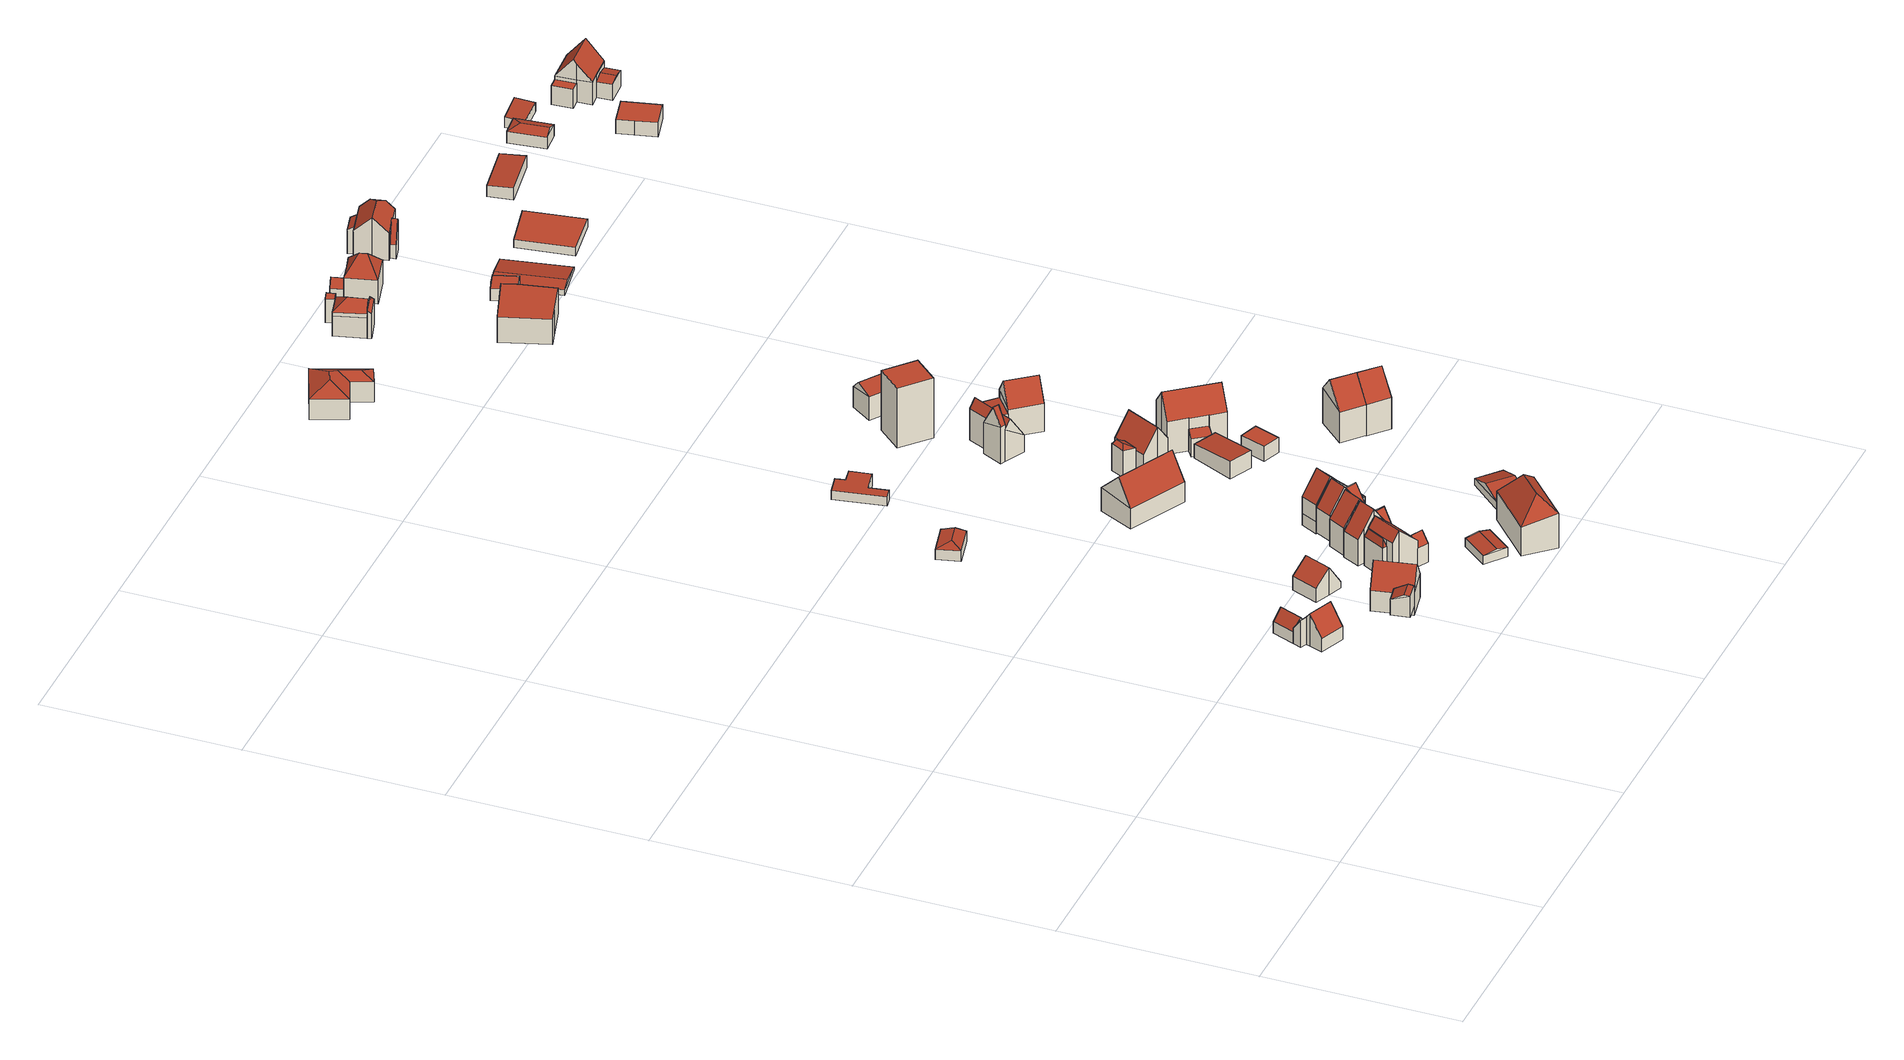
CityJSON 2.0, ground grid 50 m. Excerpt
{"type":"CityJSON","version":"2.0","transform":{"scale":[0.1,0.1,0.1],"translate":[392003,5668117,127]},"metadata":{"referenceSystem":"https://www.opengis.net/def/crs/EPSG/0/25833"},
"CityObjects":{
"building1":{"type":"Building","attributes":{"Dachtyp_tdc":"tdcHipAndGableRoof","Gemeindeschluessel":14627140,"Dachneigung":14.05,"QualitaetDacherkennung":80,"Geometrietyp2DReferenz":"3000","function":"31001_9998","roofType":"5000","measuredHeight":3.51},"geometry":[{"type":"MultiSurface","lod":"2","boundaries":[[[0,1,2,3]],[[1,4,5,2]],[[4,6,7,5]],[[6,0,3,7]],[[4,1,8]],[[0,6,9]],[[1,0,9,8]],[[6,4,8,9]],[[3,2,5,7]]],"semantics":{"surfaces":[{"type":"WallSurface"},{"type":"RoofSurface"},{"type":"GroundSurface"}],"values":[0,0,0,0,1,0,1,1,2]}}]},
"building2":{"type":"Building","attributes":{"Gemeindeschluessel":14627140,"Geometrietyp2DReferenz":"3000","function":"31001_9998","roofType":"9999"},"children":["building2-1","building2-2"]},
"building2-1":{"type":"BuildingPart","attributes":{"Dachtyp_tdc":"tdcGableRoof","Dachneigung":53.76,"QualitaetDacherkennung":81,"Geometrietyp2DReferenz":"3000","roofType":"3100","measuredHeight":8.87},"parents":["building2"],"geometry":[{"type":"MultiSurface","lod":"2","boundaries":[[[10,11,12,13]],[[11,14,15,12]],[[14,16,17,18,15]],[[19,20,21,22,23]],[[20,24,25,21]],[[24,26,27,25]],[[26,28,29,27]],[[28,10,13,29]],[[24,20,19,30,31,16,14,11,10]],[[10,28,26,24]],[[13,12,15,18,22,21,25,27,29]],[[19,23,30]],[[31,17,16]],[[23,22,18,17]],[[30,23,17,31]]],"semantics":{"surfaces":[{"type":"WallSurface"},{"type":"RoofSurface"},{"type":"GroundSurface"},{"type":"ClosureSurface"}],"values":[0,0,0,0,0,0,0,0,1,1,2,0,0,3,3]}}]},
"building2-2":{"type":"BuildingPart","attributes":{"Dachtyp_tdc":"tdcGableRoof","Dachneigung":50.7,"QualitaetDacherkennung":79,"Geometrietyp2DReferenz":"3000","roofType":"3100","measuredHeight":6.04},"parents":["building2"],"geometry":[{"type":"MultiSurface","lod":"2","boundaries":[[[17,32,33,18]],[[32,34,35,33]],[[34,23,22,35]],[[34,32,36]],[[32,17,31,37,36]],[[23,34,36,37,30]],[[18,33,35,22]],[[17,18,22,23]],[[30,37,31]],[[23,30,31,17]]],"semantics":{"surfaces":[{"type":"WallSurface"},{"type":"RoofSurface"},{"type":"GroundSurface"},{"type":"ClosureSurface"}],"values":[0,0,0,0,1,1,2,3,0,3]}}]},
"building3":{"type":"Building","attributes":{"Dachtyp_tdc":"tdcPolyFlatRoof","Gemeindeschluessel":14627140,"Dachneigung":6.71,"QualitaetDacherkennung":83,"Geometrietyp2DReferenz":"3000","function":"31001_9998","roofType":"2100","measuredHeight":3.35},"geometry":[{"type":"MultiSurface","lod":"2","boundaries":[[[38,39,40,41]],[[39,42,43,40]],[[42,44,45,43]],[[44,46,47,45]],[[46,48,49,47]],[[48,50,51,49]],[[50,52,53,51]],[[52,38,41,53]],[[52,50,48,46,44,42,39,38]],[[41,40,43,45,47,49,51,53]]],"semantics":{"surfaces":[{"type":"WallSurface"},{"type":"RoofSurface"},{"type":"GroundSurface"}],"values":[0,0,0,0,0,0,0,0,1,2]}}]},
"building4":{"type":"Building","attributes":{"Dachtyp_tdc":"tdcFreeFormRoof","Gemeindeschluessel":14627140,"Dachneigung":28.08,"QualitaetDacherkennung":88,"Geometrietyp2DReferenz":"3000","function":"31001_9998","roofType":"5000","measuredHeight":7.95},"geometry":[{"type":"MultiSurface","lod":"2","boundaries":[[[54,55,56,57]],[[55,58,59,56]],[[58,60,61,59]],[[60,62,63,61]],[[62,64,65,63]],[[64,54,57,65]],[[66,64,62]],[[67,68,66,62,60]],[[69,67,60,58]],[[69,58,55]],[[68,67,69,55,54]],[[66,68,54,64]],[[57,56,59,61,63,65]]],"semantics":{"surfaces":[{"type":"WallSurface"},{"type":"RoofSurface"},{"type":"GroundSurface"}],"values":[0,0,0,0,0,0,1,1,1,1,1,1,2]}}]},
"building5":{"type":"Building","attributes":{"Dachtyp_tdc":"tdcGableRoof","Gemeindeschluessel":14627140,"Dachneigung":27.02,"QualitaetDacherkennung":62,"Geometrietyp2DReferenz":"3000","function":"31001_9998","roofType":"3100","measuredHeight":6.04},"geometry":[{"type":"MultiSurface","lod":"2","boundaries":[[[70,71,72,73]],[[71,74,75,72]],[[74,76,77,75]],[[76,70,73,77]],[[74,71,78]],[[70,76,79]],[[71,70,79,78]],[[76,74,78,79]],[[73,72,75,77]]],"semantics":{"surfaces":[{"type":"WallSurface"},{"type":"RoofSurface"},{"type":"GroundSurface"}],"values":[0,0,0,0,0,0,1,1,2]}}]},
"building6":{"type":"Building","attributes":{"Dachtyp_tdc":"tdcGableRoof","Gemeindeschluessel":14627140,"Dachneigung":56.74,"QualitaetDacherkennung":65,"Geometrietyp2DReferenz":"3000","function":"31001_9998","roofType":"3100","measuredHeight":7.51},"geometry":[{"type":"MultiSurface","lod":"2","boundaries":[[[80,81,82,83]],[[81,84,85,82]],[[84,86,87,85]],[[86,88,89,87]],[[81,80,90,91]],[[91,92,88,86,84,81]],[[89,93,94,95,83,82,85,87]],[[88,92,93,89]],[[92,91,94,93]],[[91,90,95,94]],[[90,80,83,95]]],"semantics":{"surfaces":[{"type":"WallSurface"},{"type":"RoofSurface"},{"type":"GroundSurface"}],"values":[0,0,0,0,1,1,2,0,0,0,0]}}]},
"building7":{"type":"Building","attributes":{"Dachtyp_tdc":"tdcGableRoof","Gemeindeschluessel":14627140,"Dachneigung":52.67,"QualitaetDacherkennung":64,"Geometrietyp2DReferenz":"3000","function":"31001_9998","roofType":"3100","measuredHeight":11.29},"geometry":[{"type":"MultiSurface","lod":"2","boundaries":[[[96,97,98,99]],[[97,100,101,98]],[[100,102,103,101]],[[102,96,99,103]],[[100,97,104]],[[96,102,105]],[[97,96,105,104]],[[102,100,104,105]],[[99,98,101,103]]],"semantics":{"surfaces":[{"type":"WallSurface"},{"type":"RoofSurface"},{"type":"GroundSurface"}],"values":[0,0,0,0,0,0,1,1,2]}}]},
"building8":{"type":"Building","attributes":{"Dachtyp_tdc":"tdcGableRoof","Gemeindeschluessel":14627140,"Dachneigung":44.92,"QualitaetDacherkennung":38,"Geometrietyp2DReferenz":"3000","function":"31001_9998","roofType":"3100","measuredHeight":12.25},"geometry":[{"type":"MultiSurface","lod":"2","boundaries":[[[106,107,108,109]],[[107,110,111,108]],[[110,112,113,111]],[[112,106,109,113]],[[110,107,114]],[[106,112,115]],[[107,106,115,114]],[[112,110,114,115]],[[109,108,111,113]]],"semantics":{"surfaces":[{"type":"WallSurface"},{"type":"RoofSurface"},{"type":"GroundSurface"}],"values":[0,0,0,0,0,0,1,1,2]}}]},
"building9":{"type":"Building","attributes":{"Gemeindeschluessel":14627140,"Geometrietyp2DReferenz":"3000","function":"31001_9998","roofType":"9999"},"children":["building9-1","building9-2","building9-3"]},
"building9-1":{"type":"BuildingPart","attributes":{"Dachtyp_tdc":"tdcGableRoof","Dachneigung":50.85,"QualitaetDacherkennung":65,"Geometrietyp2DReferenz":"3000","roofType":"3100","measuredHeight":7.8},"parents":["building9"],"geometry":[{"type":"MultiSurface","lod":"2","boundaries":[[[116,117,118,119]],[[117,120,121,118]],[[120,122,123,121]],[[120,117,124]],[[117,116,125,126,124]],[[122,120,124,126,127]],[[119,118,121,123]],[[119,123,122,116]],[[126,125,127]],[[127,125,116,122]]],"semantics":{"surfaces":[{"type":"WallSurface"},{"type":"RoofSurface"},{"type":"GroundSurface"},{"type":"ClosureSurface"}],"values":[0,0,0,0,1,1,2,3,0,3]}}]},
"building9-2":{"type":"BuildingPart","attributes":{"Dachtyp_tdc":"tdcGableRoof","Dachneigung":42.31,"QualitaetDacherkennung":43,"Geometrietyp2DReferenz":"3000","roofType":"3100","measuredHeight":12.4},"parents":["building9"],"geometry":[{"type":"MultiSurface","lod":"2","boundaries":[[[128,129,130,131,132]],[[129,133,134,130]],[[133,135,136,134]],[[135,137,116,119,136]],[[138,139,140,123,122]],[[139,141,142,140]],[[141,143,144,145,142]],[[139,138,127,125,137,135,133,129]],[[129,128,143,141,139]],[[131,130,134,136,119,123,140,142,145]],[[138,122,127]],[[125,116,137]],[[122,123,119,116]],[[122,116,125,127]],[[132,144,143,128]],[[132,131,145,144]]],"semantics":{"surfaces":[{"type":"WallSurface"},{"type":"RoofSurface"},{"type":"GroundSurface"},{"type":"ClosureSurface"}],"values":[0,0,0,0,0,0,0,1,1,2,0,0,3,3,0,3]}}]},
"building9-3":{"type":"BuildingPart","attributes":{"Dachtyp_tdc":"tdcFreeFormRoof","Dachneigung":73.18,"QualitaetDacherkennung":33,"Geometrietyp2DReferenz":"3000","roofType":"5000","measuredHeight":10.24},"parents":["building9"],"geometry":[{"type":"MultiSurface","lod":"2","boundaries":[[[144,146,147,145]],[[146,148,149,147]],[[148,132,131,149]],[[150,132,148]],[[151,150,148,146]],[[151,146,144]],[[150,151,144,132]],[[145,147,149,131]],[[145,131,132,144]]],"semantics":{"surfaces":[{"type":"WallSurface"},{"type":"RoofSurface"},{"type":"GroundSurface"},{"type":"ClosureSurface"}],"values":[0,0,0,1,1,1,1,2,3]}}]},
"building10":{"type":"Building","attributes":{"Gemeindeschluessel":14627140,"Geometrietyp2DReferenz":"3000","function":"31001_9998","roofType":"9999"},"children":["building10-1","building10-2"]},
"building10-1":{"type":"BuildingPart","attributes":{"Dachtyp_tdc":"tdcPolyFlatRoof","Dachneigung":53.49,"QualitaetDacherkennung":59,"Geometrietyp2DReferenz":"3000","roofType":"2100","measuredHeight":8.68},"parents":["building10"],"geometry":[{"type":"MultiSurface","lod":"2","boundaries":[[[152,153,154,155,156]],[[153,157,158,154]],[[157,159,160,158]],[[157,153,152,161,159]],[[160,155,154,158]],[[156,161,152]],[[155,160,159,161,156]]],"semantics":{"surfaces":[{"type":"WallSurface"},{"type":"RoofSurface"},{"type":"GroundSurface"},{"type":"ClosureSurface"}],"values":[0,0,0,1,2,0,3]}}]},
"building10-2":{"type":"BuildingPart","attributes":{"Dachtyp_tdc":"tdcGableRoof","Dachneigung":52.7,"QualitaetDacherkennung":68,"Geometrietyp2DReferenz":"3000","roofType":"3100","measuredHeight":13.42},"parents":["building10"],"geometry":[{"type":"MultiSurface","lod":"2","boundaries":[[[162,163,164,165]],[[163,166,167,164]],[[166,168,169,167]],[[168,170,171,169]],[[170,172,173,171]],[[172,156,155,173]],[[174,162,165,160,159]],[[172,170,168,166,163]],[[163,162,174,161,156,172]],[[165,164,167,169,171,173,155,160]],[[159,161,174]],[[160,155,156,161,159]]],"semantics":{"surfaces":[{"type":"WallSurface"},{"type":"RoofSurface"},{"type":"GroundSurface"},{"type":"ClosureSurface"}],"values":[0,0,0,0,0,0,0,1,1,2,0,3]}}]},
"building11":{"type":"Building","attributes":{"Gemeindeschluessel":14627140,"Geometrietyp2DReferenz":"3000","function":"31001_9998","roofType":"9999"},"children":["building11-1","building11-2","building11-3"]},
"building11-1":{"type":"BuildingPart","attributes":{"Dachtyp_tdc":"tdcPolyFlatRoof","Dachneigung":0,"QualitaetDacherkennung":70,"Geometrietyp2DReferenz":"3000","roofType":"1000","measuredHeight":6.41},"parents":["building11"],"geometry":[{"type":"MultiSurface","lod":"2","boundaries":[[[175,176,177,178,179]],[[176,180,181,177]],[[180,182,183,184,181]],[[182,180,176,175]],[[178,177,181,184]],[[179,183,182,175]],[[179,178,184,183]]],"semantics":{"surfaces":[{"type":"WallSurface"},{"type":"RoofSurface"},{"type":"GroundSurface"},{"type":"ClosureSurface"}],"values":[0,0,0,1,2,0,3]}}]},
"building11-2":{"type":"BuildingPart","attributes":{"Dachtyp_tdc":"tdcHipAndGableRoof","Dachneigung":35.22,"QualitaetDacherkennung":61,"Geometrietyp2DReferenz":"3000","roofType":"5000","measuredHeight":9.11},"parents":["building11"],"geometry":[{"type":"MultiSurface","lod":"2","boundaries":[[[185,179,178,186]],[[183,187,188,184]],[[187,189,190,188]],[[191,185,186,192]],[[183,193,194,195]],[[196,197,198,195,194]],[[183,195,198,199,200,201]],[[183,201,187]],[[187,201,200,189]],[[191,196,194,185]],[[185,194,193,179]],[[179,193,183]],[[186,178,184,188,190,192]],[[179,183,184,178]],[[192,190,189,191]],[[198,197,199]],[[189,200,199,197,196,191]]],"semantics":{"surfaces":[{"type":"WallSurface"},{"type":"RoofSurface"},{"type":"GroundSurface"},{"type":"ClosureSurface"}],"values":[0,0,0,0,1,1,1,0,0,0,0,0,2,3,3,0,3]}}]},
"building11-3":{"type":"BuildingPart","attributes":{"Dachtyp_tdc":"tdcPolyFlatRoof","Dachneigung":34.13,"QualitaetDacherkennung":51,"Geometrietyp2DReferenz":"3000","roofType":"2100","measuredHeight":7.45},"parents":["building11"],"geometry":[{"type":"MultiSurface","lod":"2","boundaries":[[[202,203,204,190,189,200]],[[203,205,206,204]],[[205,207,196,191,192,206]],[[207,205,203,202,199,197]],[[190,204,206,192]],[[200,199,202]],[[197,196,207]],[[189,190,192,191]],[[189,191,196,197,199,200]]],"semantics":{"surfaces":[{"type":"WallSurface"},{"type":"RoofSurface"},{"type":"GroundSurface"},{"type":"ClosureSurface"}],"values":[0,0,0,1,2,0,0,3,3]}}]},
"building12":{"type":"Building","attributes":{"Gemeindeschluessel":14627140,"Geometrietyp2DReferenz":"3000","function":"31001_9998","roofType":"9999"},"children":["building12-1","building12-2"]},
"building12-1":{"type":"BuildingPart","attributes":{"Dachtyp_tdc":"tdcGableRoof","Dachneigung":52.13,"QualitaetDacherkennung":68,"Geometrietyp2DReferenz":"3000","roofType":"3100","measuredHeight":13.47},"parents":["building12"],"geometry":[{"type":"MultiSurface","lod":"2","boundaries":[[[208,209,210,211]],[[209,212,213,214,210]],[[215,216,217,218]],[[216,208,211,217]],[[216,219,220,208]],[[221,222,220,219,223]],[[215,223,219,216]],[[212,221,223,215,224]],[[209,222,221,212]],[[208,220,222,209]],[[211,210,214,218,217]],[[224,213,212]],[[218,214,213,224,215]]],"semantics":{"surfaces":[{"type":"WallSurface"},{"type":"RoofSurface"},{"type":"GroundSurface"},{"type":"ClosureSurface"}],"values":[0,0,0,0,1,1,0,0,0,0,2,0,3]}}]},
"building12-2":{"type":"BuildingPart","attributes":{"Dachtyp_tdc":"tdcPolyFlatRoof","Dachneigung":51.88,"QualitaetDacherkennung":57,"Geometrietyp2DReferenz":"3000","roofType":"2100","measuredHeight":7.96},"parents":["building12"],"geometry":[{"type":"MultiSurface","lod":"2","boundaries":[[[225,226,227,228]],[[226,229,215,218,227]],[[213,225,228,214]],[[213,224,229,226,225]],[[228,227,218,214]],[[224,215,229]],[[213,214,218,215,224]]],"semantics":{"surfaces":[{"type":"WallSurface"},{"type":"RoofSurface"},{"type":"GroundSurface"},{"type":"ClosureSurface"}],"values":[0,0,0,1,2,0,3]}}]},
"building13":{"type":"Building","attributes":{"Dachtyp_tdc":"tdcGableRoof","Gemeindeschluessel":14627140,"Dachneigung":10.01,"QualitaetDacherkennung":79,"Geometrietyp2DReferenz":"3000","function":"31001_9998","roofType":"3100","measuredHeight":3.05},"geometry":[{"type":"MultiSurface","lod":"2","boundaries":[[[230,231,232,233]],[[231,234,235,232]],[[234,236,237,235]],[[236,230,233,237]],[[234,231,238]],[[230,236,239]],[[231,230,239,238]],[[236,234,238,239]],[[233,232,235,237]]],"semantics":{"surfaces":[{"type":"WallSurface"},{"type":"RoofSurface"},{"type":"GroundSurface"}],"values":[0,0,0,0,0,0,1,1,2]}}]},
"building14":{"type":"Building","attributes":{"Gemeindeschluessel":14627140,"Geometrietyp2DReferenz":"3000","function":"31001_9998","roofType":"9999"},"children":["building14-1","building14-2"]},
"building14-1":{"type":"BuildingPart","attributes":{"Dachtyp_tdc":"tdcPolyFlatRoof","Dachneigung":52.21,"QualitaetDacherkennung":67,"Geometrietyp2DReferenz":"3000","roofType":"2100","measuredHeight":8.21},"parents":["building14"],"geometry":[{"type":"MultiSurface","lod":"2","boundaries":[[[240,241,242,243,244]],[[241,245,246,242]],[[245,247,248,246]],[[245,241,240,249,247]],[[248,243,242,246]],[[244,249,240]],[[243,248,247,249,244]]],"semantics":{"surfaces":[{"type":"WallSurface"},{"type":"RoofSurface"},{"type":"GroundSurface"},{"type":"ClosureSurface"}],"values":[0,0,0,1,2,0,3]}}]},
"building14-2":{"type":"BuildingPart","attributes":{"Dachtyp_tdc":"tdcGableRoof","Dachneigung":53.06,"QualitaetDacherkennung":71,"Geometrietyp2DReferenz":"3000","roofType":"3100","measuredHeight":12.84},"parents":["building14"],"geometry":[{"type":"MultiSurface","lod":"2","boundaries":[[[250,251,252,253]],[[251,244,243,252]],[[254,250,253,255]],[[244,251,256]],[[250,254,257]],[[251,250,257,256]],[[254,249,244,256,257]],[[253,252,243,248,255]],[[254,255,248,247,249]],[[247,248,243,244,249]]],"semantics":{"surfaces":[{"type":"WallSurface"},{"type":"RoofSurface"},{"type":"GroundSurface"},{"type":"ClosureSurface"}],"values":[0,0,0,0,0,1,1,2,0,3]}}]},
"building15":{"type":"Building","attributes":{"Dachtyp_tdc":"tdcFreeFormRoof","Gemeindeschluessel":14627140,"Dachneigung":43.98,"QualitaetDacherkennung":41,"Geometrietyp2DReferenz":"3000","function":"31001_9998","roofType":"5000","measuredHeight":13.83},"geometry":[{"type":"MultiSurface","lod":"2","boundaries":[[[258,259,260,261]],[[259,262,263,260]],[[262,264,265,263]],[[264,266,267,265]],[[266,268,269,267]],[[268,270,271,269]],[[270,272,273,271]],[[272,258,261,273]],[[266,264,274,275,276,277,278,279]],[[280,281,277,276]],[[272,281,280,258]],[[258,280,276,275,259]],[[270,278,277,281,272]],[[268,279,278,270]],[[266,279,268]],[[259,275,274,262]],[[262,274,264]],[[261,260,263,265,267,269,271,273]]],"semantics":{"surfaces":[{"type":"WallSurface"},{"type":"RoofSurface"},{"type":"GroundSurface"}],"values":[0,0,0,0,0,0,0,0,1,1,0,0,0,0,0,0,0,2]}}]},
"building16":{"type":"Building","attributes":{"Gemeindeschluessel":14627140,"Geometrietyp2DReferenz":"3000","function":"31001_9998","roofType":"9999"},"children":["building16-1","building16-2"]},
"building16-1":{"type":"BuildingPart","attributes":{"Dachtyp_tdc":"tdcGableRoof","Dachneigung":56.08,"QualitaetDacherkennung":72,"Geometrietyp2DReferenz":"3000","roofType":"3100","measuredHeight":10.94},"parents":["building16"],"geometry":[{"type":"MultiSurface","lod":"2","boundaries":[[[282,283,284,285]],[[283,286,287,284]],[[286,288,289,287]],[[283,282,290]],[[288,286,291]],[[282,292,288,291,290]],[[286,283,290,291]],[[289,293,285,284,287]],[[282,285,293,294,292]],[[294,293,289,288,292]]],"semantics":{"surfaces":[{"type":"WallSurface"},{"type":"RoofSurface"},{"type":"GroundSurface"},{"type":"ClosureSurface"}],"values":[0,0,0,0,0,1,1,2,0,3]}}]},
"building16-2":{"type":"BuildingPart","attributes":{"Dachtyp_tdc":"tdcGableRoof","Dachneigung":59.91,"QualitaetDacherkennung":3,"Geometrietyp2DReferenz":"3000","roofType":"3100","measuredHeight":14.44},"parents":["building16"],"geometry":[{"type":"MultiSurface","lod":"2","boundaries":[[[295,296,297,289,288]],[[296,298,299,297]],[[298,294,293,299]],[[298,296,300]],[[295,292,294,301]],[[296,295,301,300]],[[294,298,300,301]],[[289,297,299,293]],[[288,292,295]],[[289,293,294,292,288]]],"semantics":{"surfaces":[{"type":"WallSurface"},{"type":"RoofSurface"},{"type":"GroundSurface"},{"type":"ClosureSurface"}],"values":[0,0,0,0,0,1,1,2,0,3]}}]},
"building17":{"type":"Building","attributes":{"Dachtyp_tdc":"tdcPolyFlatRoof","Gemeindeschluessel":14627140,"Dachneigung":0,"QualitaetDacherkennung":61,"Geometrietyp2DReferenz":"3000","function":"31001_9998","roofType":"1000","measuredHeight":7.04},"geometry":[{"type":"MultiSurface","lod":"2","boundaries":[[[302,303,304,305]],[[303,306,307,304]],[[306,308,309,307]],[[308,310,311,309]],[[310,312,313,311]],[[312,302,305,313]],[[312,310,308,306,303,302]],[[305,304,307,309,311,313]]],"semantics":{"surfaces":[{"type":"WallSurface"},{"type":"RoofSurface"},{"type":"GroundSurface"}],"values":[0,0,0,0,0,0,1,2]}}]},
"building18":{"type":"Building","attributes":{"Gemeindeschluessel":14627140,"Geometrietyp2DReferenz":"3000","function":"31001_9998","roofType":"9999"},"children":["building18-1","building18-2"]},
"building18-1":{"type":"BuildingPart","attributes":{"Dachtyp_tdc":"tdcGableRoof","Dachneigung":46.69,"QualitaetDacherkennung":64,"Geometrietyp2DReferenz":"3000","roofType":"3100","measuredHeight":5.29},"parents":["building18"],"geometry":[{"type":"MultiSurface","lod":"2","boundaries":[[[314,315,316,317]],[[318,319,320,321]],[[319,314,317,320]],[[314,319,322]],[[315,314,322,323]],[[319,318,323,322]],[[317,316,321,320]],[[321,316,315,318]],[[318,315,323]]],"semantics":{"surfaces":[{"type":"WallSurface"},{"type":"RoofSurface"},{"type":"GroundSurface"},{"type":"ClosureSurface"}],"values":[0,0,0,0,1,1,2,3,3]}}]},
"building18-2":{"type":"BuildingPart","attributes":{"Dachtyp_tdc":"tdcHipRoof","Dachneigung":45.87,"QualitaetDacherkennung":86,"Geometrietyp2DReferenz":"3000","roofType":"3200","measuredHeight":10.82},"parents":["building18"],"geometry":[{"type":"MultiSurface","lod":"2","boundaries":[[[324,325,326,327]],[[325,328,329,326]],[[328,330,331,329]],[[330,332,333,331]],[[332,334,318,321,333]],[[335,336,337,316,315]],[[336,338,339,337]],[[338,340,341,339]],[[340,324,327,341]],[[332,330,342]],[[336,335,334,343]],[[330,328,325,324,340,338,336,343,342]],[[334,332,342,343]],[[327,326,329,331,333,321,316,337,339,341]],[[335,315,323,318,334]],[[315,316,321,318]],[[315,318,323]]],"semantics":{"surfaces":[{"type":"WallSurface"},{"type":"RoofSurface"},{"type":"GroundSurface"},{"type":"ClosureSurface"}],"values":[0,0,0,0,0,0,0,0,0,1,1,1,1,2,0,3,3]}}]},
"building19":{"type":"Building","attributes":{"Gemeindeschluessel":14627140,"Geometrietyp2DReferenz":"3000","function":"31001_9998","roofType":"9999"},"children":["building19-1","building19-2"]},
"building19-1":{"type":"BuildingPart","attributes":{"Dachtyp_tdc":"tdcGableRoof","Dachneigung":53.02,"QualitaetDacherkennung":68,"Geometrietyp2DReferenz":"3000","roofType":"3100","measuredHeight":11.31},"parents":["building19"],"geometry":[{"type":"MultiSurface","lod":"2","boundaries":[[[344,345,346,347]],[[345,348,349,346]],[[348,350,351,349]],[[350,352,353,351]],[[352,354,355,353]],[[354,356,357,355]],[[356,358,359,357]],[[358,360,361,359]],[[356,354,352,350]],[[350,348,345,344,360,358,356]],[[347,346,349,351,353,355,357,359,361]],[[347,361,360,344]]],"semantics":{"surfaces":[{"type":"WallSurface"},{"type":"RoofSurface"},{"type":"GroundSurface"},{"type":"ClosureSurface"}],"values":[0,0,0,0,0,0,0,0,1,1,2,3]}}]},
"building19-2":{"type":"BuildingPart","attributes":{"Dachtyp_tdc":"tdcHipAndGableRoof","Dachneigung":31.41,"QualitaetDacherkennung":55,"Geometrietyp2DReferenz":"3000","roofType":"5000","measuredHeight":7.87},"parents":["building19"],"geometry":[{"type":"MultiSurface","lod":"2","boundaries":[[[362,363,364,361,360]],[[363,365,366,364]],[[365,367,344,347,366]],[[363,362,368]],[[367,365,369]],[[362,367,369,368]],[[365,363,368,369]],[[347,361,364,366]],[[360,344,367,362]],[[360,361,347,344]]],"semantics":{"surfaces":[{"type":"WallSurface"},{"type":"RoofSurface"},{"type":"GroundSurface"},{"type":"ClosureSurface"}],"values":[0,0,0,1,0,1,1,2,0,3]}}]},
"building20":{"type":"Building","attributes":{"Dachtyp_tdc":"tdcPolyFlatRoof","Gemeindeschluessel":14627140,"Dachneigung":0,"QualitaetDacherkennung":83,"Geometrietyp2DReferenz":"3000","function":"31001_9998","roofType":"1000","measuredHeight":3.33},"geometry":[{"type":"MultiSurface","lod":"2","boundaries":[[[370,371,372,373]],[[371,374,375,372]],[[374,376,377,375]],[[376,378,379,377]],[[378,370,373,379]],[[378,376,374,371,370]],[[373,372,375,377,379]]],"semantics":{"surfaces":[{"type":"WallSurface"},{"type":"RoofSurface"},{"type":"GroundSurface"}],"values":[0,0,0,0,0,1,2]}}]},
"building21":{"type":"Building","attributes":{"Dachtyp_tdc":"tdcHipRoof","Gemeindeschluessel":14627140,"Dachneigung":46.71,"QualitaetDacherkennung":66,"Geometrietyp2DReferenz":"3000","function":"31001_9998","roofType":"3200","measuredHeight":13.55},"geometry":[{"type":"MultiSurface","lod":"2","boundaries":[[[380,381,382,383]],[[381,384,385,382]],[[384,386,387,385]],[[386,380,383,387]],[[384,381,388]],[[380,386,389]],[[381,380,389,388]],[[386,384,388,389]],[[383,382,385,387]]],"semantics":{"surfaces":[{"type":"WallSurface"},{"type":"RoofSurface"},{"type":"GroundSurface"}],"values":[0,0,0,0,1,1,1,1,2]}}]},
"building22":{"type":"Building","attributes":{"Dachtyp_tdc":"tdcPolyFlatRoof","Gemeindeschluessel":14627140,"Dachneigung":0,"QualitaetDacherkennung":3,"Geometrietyp2DReferenz":"3000","function":"31001_9998","roofType":"1000","measuredHeight":16.52},"geometry":[{"type":"MultiSurface","lod":"2","boundaries":[[[390,391,392,393]],[[391,394,395,392]],[[394,396,397,395]],[[396,390,393,397]],[[396,394,391,390]],[[393,392,395,397]]],"semantics":{"surfaces":[{"type":"WallSurface"},{"type":"RoofSurface"},{"type":"GroundSurface"}],"values":[0,0,0,0,1,2]}}]},
"building23":{"type":"Building","attributes":{"Dachtyp_tdc":"tdcPolyFlatRoof","Gemeindeschluessel":14627140,"Dachneigung":4.37,"QualitaetDacherkennung":81,"Geometrietyp2DReferenz":"3000","function":"31001_9998","roofType":"2100","measuredHeight":4.76},"geometry":[{"type":"MultiSurface","lod":"2","boundaries":[[[398,399,400,401]],[[399,402,403,400]],[[402,404,405,403]],[[404,398,401,405]],[[404,402,399,398]],[[401,400,403,405]]],"semantics":{"surfaces":[{"type":"WallSurface"},{"type":"RoofSurface"},{"type":"GroundSurface"}],"values":[0,0,0,0,1,2]}}]},
"building24":{"type":"Building","attributes":{"Dachtyp_tdc":"tdcPolyFlatRoof","Gemeindeschluessel":14627140,"Dachneigung":4.49,"QualitaetDacherkennung":68,"Geometrietyp2DReferenz":"3000","function":"31001_9998","roofType":"2100","measuredHeight":5.62},"geometry":[{"type":"MultiSurface","lod":"2","boundaries":[[[406,407,408,409]],[[407,410,411,408]],[[410,412,413,411]],[[412,406,409,413]],[[412,410,407,406]],[[409,408,411,413]]],"semantics":{"surfaces":[{"type":"WallSurface"},{"type":"RoofSurface"},{"type":"GroundSurface"}],"values":[0,0,0,0,1,2]}}]},
"building25":{"type":"Building","attributes":{"Dachtyp_tdc":"tdcGableRoof","Gemeindeschluessel":14627140,"Dachneigung":16.23,"QualitaetDacherkennung":22,"Geometrietyp2DReferenz":"3000","function":"31001_9998","roofType":"3100","measuredHeight":7.93},"geometry":[{"type":"MultiSurface","lod":"2","boundaries":[[[414,415,416,417]],[[415,418,419,416]],[[418,420,421,419]],[[420,414,417,421]],[[418,415,422]],[[414,420,423]],[[415,414,423,422]],[[420,418,422,423]],[[417,416,419,421]]],"semantics":{"surfaces":[{"type":"WallSurface"},{"type":"RoofSurface"},{"type":"GroundSurface"}],"values":[0,0,0,0,0,0,1,1,2]}}]},
"building26":{"type":"Building","attributes":{"Dachtyp_tdc":"tdcGableRoof","Gemeindeschluessel":14627140,"Dachneigung":10.53,"QualitaetDacherkennung":28,"Geometrietyp2DReferenz":"3000","function":"31001_9998","roofType":"3100","measuredHeight":2.1},"geometry":[{"type":"MultiSurface","lod":"2","boundaries":[[[424,425,426,427]],[[425,428,429,426]],[[428,430,431,429]],[[430,424,427,431]],[[428,425,432]],[[424,430,433]],[[425,424,433,432]],[[430,428,432,433]],[[427,426,429,431]]],"semantics":{"surfaces":[{"type":"WallSurface"},{"type":"RoofSurface"},{"type":"GroundSurface"}],"values":[0,0,0,0,0,0,1,1,2]}}]},
"building27":{"type":"Building","attributes":{"Dachtyp_tdc":"tdcGableRoof","Gemeindeschluessel":14627140,"Dachneigung":53.75,"QualitaetDacherkennung":65,"Geometrietyp2DReferenz":"3000","function":"31001_9998","roofType":"3100","measuredHeight":12.98},"geometry":[{"type":"MultiSurface","lod":"2","boundaries":[[[434,435,436,437]],[[435,438,439,436]],[[438,440,441,439]],[[440,434,437,441]],[[438,435,442]],[[434,440,443]],[[435,434,443,442]],[[440,438,442,443]],[[437,436,439,441]]],"semantics":{"surfaces":[{"type":"WallSurface"},{"type":"RoofSurface"},{"type":"GroundSurface"}],"values":[0,0,0,0,0,0,1,1,2]}}]},
"building28":{"type":"Building","attributes":{"Gemeindeschluessel":14627140,"Geometrietyp2DReferenz":"3000","function":"31001_9998","roofType":"9999"},"children":["building28-1","building28-2","building28-3"]},
"building28-1":{"type":"BuildingPart","attributes":{"Dachtyp_tdc":"tdcPolyFlatRoof","Dachneigung":29.84,"QualitaetDacherkennung":65,"Geometrietyp2DReferenz":"3000","roofType":"2100","measuredHeight":7.46},"parents":["building28"],"geometry":[{"type":"MultiSurface","lod":"2","boundaries":[[[444,445,446,447,448]],[[445,449,450,446]],[[449,451,452,450]],[[451,453,452]],[[451,449,445,444]],[[447,446,450,452]],[[448,453,451,444]],[[448,447,452,453]]],"semantics":{"surfaces":[{"type":"WallSurface"},{"type":"RoofSurface"},{"type":"GroundSurface"},{"type":"ClosureSurface"}],"values":[0,0,0,0,1,2,0,3]}}]},
"building28-2":{"type":"BuildingPart","attributes":{"Dachtyp_tdc":"tdcGableAndHippedGRoof","Dachneigung":42.44,"QualitaetDacherkennung":54,"Geometrietyp2DReferenz":"3000","roofType":"9999","measuredHeight":11.31},"parents":["building28"],"geometry":[{"type":"MultiSurface","lod":"2","boundaries":[[[454,455,456]],[[454,457,458,455]],[[457,459,460,458]],[[459,461,462,460]],[[461,448,447,462]],[[453,463,464,452]],[[463,465,466,464]],[[465,467,468,466]],[[467,469,470,468]],[[469,471,472,470]],[[467,465,473]],[[465,463,453,448,461,459,473]],[[459,457,454,474,475,471,469,467,473]],[[455,458,460,462,447,452,464,466,468,470,472]],[[452,447,448,453]],[[454,456,474]],[[456,455,472,471,475]],[[456,475,474]]],"semantics":{"surfaces":[{"type":"WallSurface"},{"type":"RoofSurface"},{"type":"GroundSurface"},{"type":"ClosureSurface"}],"values":[0,0,0,0,0,0,0,0,0,0,1,1,1,2,3,0,3,3]}}]},
"building28-3":{"type":"BuildingPart","attributes":{"Dachtyp_tdc":"tdcGableRoof","Dachneigung":61.03,"QualitaetDacherkennung":9,"Geometrietyp2DReferenz":"3000","roofType":"3100","measuredHeight":9.09},"parents":["building28"],"geometry":[{"type":"MultiSurface","lod":"2","boundaries":[[[476,477,478,472,471]],[[477,479,480,478]],[[479,456,455,480]],[[479,477,481]],[[477,476,482,481]],[[456,479,481,482,474]],[[472,478,480,455]],[[471,475,476]],[[472,455,456,475,471]],[[482,476,475,474]],[[474,475,456]]],"semantics":{"surfaces":[{"type":"WallSurface"},{"type":"RoofSurface"},{"type":"GroundSurface"},{"type":"ClosureSurface"}],"values":[0,0,0,0,1,1,2,0,3,0,3]}}]},
"building29":{"type":"Building","attributes":{"Dachtyp_tdc":"tdcPolyFlatRoof","Gemeindeschluessel":14627140,"Dachneigung":0,"QualitaetDacherkennung":61,"Geometrietyp2DReferenz":"3000","function":"31001_9998","roofType":"1000","measuredHeight":4.14},"geometry":[{"type":"MultiSurface","lod":"2","boundaries":[[[483,484,485,486]],[[484,487,488,485]],[[487,489,490,488]],[[489,483,486,490]],[[489,487,484,483]],[[486,485,488,490]]],"semantics":{"surfaces":[{"type":"WallSurface"},{"type":"RoofSurface"},{"type":"GroundSurface"}],"values":[0,0,0,0,1,2]}}]},
"building30":{"type":"Building","attributes":{"Gemeindeschluessel":14627140,"Geometrietyp2DReferenz":"3000","function":"31001_9998","roofType":"9999"},"children":["building30-1","building30-2"]},
"building30-1":{"type":"BuildingPart","attributes":{"Dachtyp_tdc":"tdcPolyFlatRoof","Dachneigung":0,"QualitaetDacherkennung":72,"Geometrietyp2DReferenz":"3000","roofType":"1000","measuredHeight":2.3},"parents":["building30"],"geometry":[{"type":"MultiSurface","lod":"2","boundaries":[[[491,492,493,494]],[[492,495,496,497,493]],[[498,491,494,499,500]],[[498,501,495,492,491]],[[494,493,497,499]],[[501,496,495]],[[500,499,497,496]],[[500,496,501,498]]],"semantics":{"surfaces":[{"type":"WallSurface"},{"type":"RoofSurface"},{"type":"GroundSurface"},{"type":"ClosureSurface"}],"values":[0,0,0,1,2,0,3,3]}}]},
"building30-2":{"type":"BuildingPart","attributes":{"Dachtyp_tdc":"tdcGableRoof","Dachneigung":14.96,"QualitaetDacherkennung":68,"Geometrietyp2DReferenz":"3000","roofType":"3100","measuredHeight":3.93},"parents":["building30"],"geometry":[{"type":"MultiSurface","lod":"2","boundaries":[[[502,503,504,505]],[[503,506,507,504]],[[506,500,499,507]],[[496,502,505,497]],[[496,501,508,509,510,502]],[[503,510,509,506]],[[506,509,508,498,500]],[[502,510,503]],[[505,504,507,499,497]],[[497,499,500,496]],[[498,508,501]],[[500,498,501,496]]],"semantics":{"surfaces":[{"type":"WallSurface"},{"type":"RoofSurface"},{"type":"GroundSurface"},{"type":"ClosureSurface"}],"values":[0,0,0,0,1,1,0,0,2,3,0,3]}}]},
"building31":{"type":"Building","attributes":{"Gemeindeschluessel":14627140,"Geometrietyp2DReferenz":"3000","function":"31001_9998","roofType":"9999"},"children":["building31-1","building31-2"]},
"building31-1":{"type":"BuildingPart","attributes":{"Dachtyp_tdc":"tdcPolyFlatRoof","Dachneigung":23.93,"QualitaetDacherkennung":37,"Geometrietyp2DReferenz":"3000","roofType":"2100","measuredHeight":6.04},"parents":["building31"],"geometry":[{"type":"MultiSurface","lod":"2","boundaries":[[[511,512,513,514]],[[515,516,517,518]],[[516,519,520,517]],[[519,511,514,520]],[[519,516,515,512,511]],[[514,513,518,517,520]],[[515,518,513,512]]],"semantics":{"surfaces":[{"type":"WallSurface"},{"type":"RoofSurface"},{"type":"GroundSurface"},{"type":"ClosureSurface"}],"values":[0,0,0,0,1,2,3]}}]},
"building31-2":{"type":"BuildingPart","attributes":{"Dachtyp_tdc":"tdcGableRoof","Dachneigung":49.47,"QualitaetDacherkennung":44,"Geometrietyp2DReferenz":"3000","roofType":"3100","measuredHeight":14.34},"parents":["building31"],"geometry":[{"type":"MultiSurface","lod":"2","boundaries":[[[521,522,513,512]],[[522,523,524,513]],[[523,525,526,524]],[[525,527,528,526]],[[527,529,530,528]],[[529,531,532,530]],[[531,533,534,532]],[[533,535,517,534]],[[535,536,515,518,517]],[[531,529,527,525]],[[525,523,522,521,536,535,533,531]],[[518,513,524,526,528,530,532,534,517]],[[512,515,536,521]],[[512,513,518,515]]],"semantics":{"surfaces":[{"type":"WallSurface"},{"type":"RoofSurface"},{"type":"GroundSurface"},{"type":"ClosureSurface"}],"values":[0,0,0,0,0,0,0,0,0,1,1,2,0,3]}}]},
"building32":{"type":"Building","attributes":{"Dachtyp_tdc":"tdcPolyFlatRoof","Gemeindeschluessel":14627140,"Dachneigung":0,"QualitaetDacherkennung":28,"Geometrietyp2DReferenz":"3000","function":"31001_9998","roofType":"1000","measuredHeight":2.24},"geometry":[{"type":"MultiSurface","lod":"2","boundaries":[[[537,538,539,540]],[[538,541,542,539]],[[541,543,544,542]],[[543,537,540,544]],[[543,541,538,537]],[[540,539,542,544]]],"semantics":{"surfaces":[{"type":"WallSurface"},{"type":"RoofSurface"},{"type":"GroundSurface"}],"values":[0,0,0,0,1,2]}}]},
"building33":{"type":"Building","attributes":{"Dachtyp_tdc":"tdcGableRoof","Gemeindeschluessel":14627140,"Dachneigung":48.78,"QualitaetDacherkennung":71,"Geometrietyp2DReferenz":"3000","function":"31001_9998","roofType":"3100","measuredHeight":14.29},"geometry":[{"type":"MultiSurface","lod":"2","boundaries":[[[545,546,547,548]],[[546,549,550,547]],[[549,551,552,550]],[[551,545,548,552]],[[549,546,553]],[[545,551,554]],[[546,545,554,553]],[[551,549,553,554]],[[548,547,550,552]]],"semantics":{"surfaces":[{"type":"WallSurface"},{"type":"RoofSurface"},{"type":"GroundSurface"}],"values":[0,0,0,0,0,0,1,1,2]}}]},
"building34":{"type":"Building","attributes":{"Dachtyp_tdc":"tdcGableRoof","Gemeindeschluessel":14627140,"Dachneigung":48.57,"QualitaetDacherkennung":71,"Geometrietyp2DReferenz":"3000","function":"31001_9998","roofType":"3100","measuredHeight":14.44},"geometry":[{"type":"MultiSurface","lod":"2","boundaries":[[[555,556,557,558]],[[556,559,560,557]],[[559,561,562,560]],[[561,555,558,562]],[[559,556,563]],[[555,561,564]],[[556,555,564,563]],[[561,559,563,564]],[[558,557,560,562]]],"semantics":{"surfaces":[{"type":"WallSurface"},{"type":"RoofSurface"},{"type":"GroundSurface"}],"values":[0,0,0,0,0,0,1,1,2]}}]},
"building35":{"type":"Building","attributes":{"Dachtyp_tdc":"tdcPolyFlatRoof","Gemeindeschluessel":14627140,"Dachneigung":2.57,"QualitaetDacherkennung":74,"Geometrietyp2DReferenz":"3000","function":"31001_9998","roofType":"2100","measuredHeight":3.29},"geometry":[{"type":"MultiSurface","lod":"2","boundaries":[[[565,566,567,568]],[[566,569,570,567]],[[569,571,572,570]],[[571,565,568,572]],[[571,569,566,565]],[[568,567,570,572]]],"semantics":{"surfaces":[{"type":"WallSurface"},{"type":"RoofSurface"},{"type":"GroundSurface"}],"values":[0,0,0,0,1,2]}}]},
"building36":{"type":"Building","attributes":{"Dachtyp_tdc":"tdcHipAndGableRoof","Gemeindeschluessel":14627140,"Dachneigung":17.64,"QualitaetDacherkennung":87,"Geometrietyp2DReferenz":"3000","function":"31001_9998","roofType":"5000","measuredHeight":4.15},"geometry":[{"type":"MultiSurface","lod":"2","boundaries":[[[573,574,575,576]],[[574,577,578,575]],[[577,579,580,578]],[[579,573,576,580]],[[577,574,581]],[[573,579,582]],[[574,573,582,581]],[[579,577,581,582]],[[576,575,578,580]]],"semantics":{"surfaces":[{"type":"WallSurface"},{"type":"RoofSurface"},{"type":"GroundSurface"}],"values":[0,0,0,0,1,0,1,1,2]}}]},
"building37":{"type":"Building","attributes":{"Dachtyp_tdc":"tdcPolyFlatRoof","Gemeindeschluessel":14627140,"Dachneigung":3.59,"QualitaetDacherkennung":73,"Geometrietyp2DReferenz":"3000","function":"31001_9998","roofType":"2100","measuredHeight":2.86},"geometry":[{"type":"MultiSurface","lod":"2","boundaries":[[[583,584,585,586]],[[584,587,588,585]],[[587,589,590,588]],[[589,583,586,590]],[[589,587,584,583]],[[586,585,588,590]]],"semantics":{"surfaces":[{"type":"WallSurface"},{"type":"RoofSurface"},{"type":"GroundSurface"}],"values":[0,0,0,0,1,2]}}]},
"building38":{"type":"Building","attributes":{"Dachtyp_tdc":"tdcPolyFlatRoof","Gemeindeschluessel":14627140,"Dachneigung":0,"QualitaetDacherkennung":74,"Geometrietyp2DReferenz":"3000","function":"31001_9998","roofType":"1000","measuredHeight":3.86},"geometry":[{"type":"MultiSurface","lod":"2","boundaries":[[[591,592,593,594]],[[592,595,596,593]],[[595,597,598,596]],[[597,599,600,598]],[[599,591,594,600]],[[599,597,595,592,591]],[[594,593,596,598,600]]],"semantics":{"surfaces":[{"type":"WallSurface"},{"type":"RoofSurface"},{"type":"GroundSurface"}],"values":[0,0,0,0,0,1,2]}}]},
"building39":{"type":"Building","attributes":{"Gemeindeschluessel":14627140,"Geometrietyp2DReferenz":"3000","function":"31001_9998","roofType":"9999"},"children":["building39-1","building39-2","building39-3"]},
"building39-1":{"type":"BuildingPart","attributes":{"Dachtyp_tdc":"tdcPolyFlatRoof","Dachneigung":0,"QualitaetDacherkennung":97,"Geometrietyp2DReferenz":"3000","roofType":"1000","measuredHeight":5.29},"parents":["building39"],"geometry":[{"type":"MultiSurface","lod":"2","boundaries":[[[601,602,603,604]],[[602,605,606,603]],[[605,607,608,606]],[[607,605,602,601]],[[604,603,606,608]],[[604,608,607,601]]],"semantics":{"surfaces":[{"type":"WallSurface"},{"type":"RoofSurface"},{"type":"GroundSurface"},{"type":"ClosureSurface"}],"values":[0,0,0,1,2,3]}}]},
"building39-2":{"type":"BuildingPart","attributes":{"Dachtyp_tdc":"tdcGableRoof","Dachneigung":50.63,"QualitaetDacherkennung":88,"Geometrietyp2DReferenz":"3000","roofType":"3100","measuredHeight":11.67},"parents":["building39"],"geometry":[{"type":"MultiSurface","lod":"2","boundaries":[[[609,610,611,612,613]],[[614,615,616,617,618]],[[615,619,601,604,616]],[[620,609,613,608,607]],[[609,620,621,622]],[[623,624,625,622,621,626]],[[615,623,626,619]],[[619,626,621,620]],[[610,625,624,614]],[[609,622,625,610]],[[614,624,623,615]],[[613,612,617,616,604,608]],[[618,627,611,610,614]],[[618,617,612,611]],[[618,611,627]],[[607,601,619,620]],[[607,608,604,601]]],"semantics":{"surfaces":[{"type":"WallSurface"},{"type":"RoofSurface"},{"type":"GroundSurface"},{"type":"ClosureSurface"}],"values":[0,0,0,0,1,1,0,0,0,0,0,2,0,3,3,0,3]}}]},
"building39-3":{"type":"BuildingPart","attributes":{"Dachtyp_tdc":"tdcGableRoof","Dachneigung":11.05,"QualitaetDacherkennung":23,"Geometrietyp2DReferenz":"3000","roofType":"3100","measuredHeight":5.18},"parents":["building39"],"geometry":[{"type":"MultiSurface","lod":"2","boundaries":[[[611,628,629,612]],[[628,630,631,629]],[[630,618,617,631]],[[630,628,632]],[[628,611,627,632]],[[618,630,632,627]],[[612,629,631,617]],[[612,617,618,611]],[[611,618,627]]],"semantics":{"surfaces":[{"type":"WallSurface"},{"type":"RoofSurface"},{"type":"GroundSurface"},{"type":"ClosureSurface"}],"values":[0,0,0,0,1,1,2,3,3]}}]}
},
"vertices":[
[153,977,578],[72,958,578],[72,958,549],[153,977,549],[58,1017,576],[58,1017,549],[140,1036,576],[140,1036,549],[95,991,584],[147,1003,584],
[459,256,336],[462,265,323],[462,265,248],[459,256,248],[445,272,323],[445,272,248],[454,294,290],[454,294,279],[454,294,248],[491,279,290],[536,261,290],[536,261,248],[491,279,248],[491,279,287],[524,230,336],[524,230,248],[510,195,284],[510,195,248],[445,221,284],[445,221,248],[489,280,290],[462,291,290],
[477,352,279],[477,352,248],[514,337,287],[514,337,248],[499,343,308],[476,285,308],
[227,1249,583],[235,1200,583],[235,1200,555],[227,1249,555],[211,1196,580],[211,1196,555],[189,1324,580],[189,1324,555],[230,1332,585],[230,1332,555],[235,1307,585],[235,1307,555],[266,1312,588],[266,1312,555],[275,1258,588],[275,1258,555],
[106,2475,644],[40,2448,644],[40,2448,589],[106,2475,589],[6,2534,644],[6,2534,589],[122,2581,644],[122,2581,589],[176,2444,644],[176,2444,589],[127,2423,644],[127,2423,589],[141,2458,658],[96,2521,668],[121,2510,658],[66,2508,668],
[821,143,214],[776,134,214],[776,134,157],[821,143,157],[767,180,200],[767,180,157],[812,189,200],[812,189,157],[774,148,217],[818,156,217],
[748,412,219],[788,396,255],[788,396,180],[748,412,180],[814,385,213],[814,385,180],[799,348,213],[799,348,180],[808,344,198],[808,344,180],[721,343,219],[761,327,255],[796,313,198],[796,313,180],[761,327,180],[721,343,180],
[821,143,188],[801,243,188],[801,243,131],[821,143,131],[876,258,195],[876,258,131],[896,158,195],[896,158,131],[843,252,244],[862,151,244],
[902,739,300],[754,812,300],[754,812,245],[902,739,245],[798,902,309],[798,902,245],[947,829,309],[947,829,245],[772,849,368],[920,776,368],
[1077,263,149],[1105,249,149],[1105,249,94],[1077,263,94],[1086,213,145],[1086,213,94],[1058,228,145],[1058,228,94],[1096,232,172],[1070,250,167],[1068,247,172],[1066,244,167],
[1030,338,193],[1048,329,218],[1048,329,94],[1030,338,94],[1030,338,174],[1082,311,183],[1082,311,94],[1097,303,167],[1097,303,94],[1077,263,167],[1058,228,167],[1009,254,218],[1009,254,94],[991,263,193],[991,263,94],[1000,281,193],[1000,281,174],[1000,281,94],
[989,287,174],[989,287,94],[1019,344,174],[1019,344,94],[1021,335,196],[998,290,196],
[1105,354,188],[1132,340,188],[1132,340,101],[1105,354,101],[1105,354,176],[1119,316,151],[1119,316,101],[1092,330,151],[1092,330,101],[1101,347,176],
[1082,311,177],[1046,330,235],[1046,330,101],[1082,311,101],[1019,344,195],[1019,344,101],[1003,352,172],[1003,352,101],[1025,396,172],[1025,396,101],[1068,374,235],[1068,374,101],[1092,330,176],
[410,2632,640],[404,2653,640],[404,2653,576],[410,2632,576],[410,2632,632],[430,2661,640],[430,2661,576],[435,2639,640],[435,2639,632],[435,2639,576],
[358,2617,632],[358,2617,576],[452,2560,632],[452,2560,576],[437,2556,632],[437,2556,576],[379,2540,632],[379,2540,576],[410,2632,635],[358,2617,641],[394,2594,667],[379,2540,643],[388,2543,651],[405,2547,667],[428,2554,651],[437,2556,644],[452,2560,633],
[437,2556,651],[440,2546,644],[440,2546,576],[382,2530,644],[382,2530,576],[379,2540,651],
[1049,441,179],[1126,400,179],[1126,400,105],[1049,441,105],[1115,377,179],[1115,377,153],[1115,377,105],[1103,355,179],[1025,396,179],[1025,396,105],[1103,355,105],[1067,374,240],[1090,419,240],[1115,377,183],[1126,400,183],[1103,355,183],[1105,359,179],
[1144,362,153],[1132,340,185],[1132,340,105],[1144,362,105],[1103,355,185],
[1255,129,98],[1202,64,98],[1202,64,73],[1255,129,73],[1152,104,96],[1152,104,73],[1205,169,96],[1205,169,73],[1181,81,103],[1234,146,103],
[1149,443,201],[1180,428,201],[1180,428,119],[1149,443,119],[1149,443,189],[1165,400,160],[1165,400,119],[1135,415,160],[1135,415,119],[1145,435,189],
[1049,441,187],[1070,482,187],[1070,482,119],[1049,441,119],[1126,400,189],[1126,400,119],[1111,462,248],[1089,420,248],
[1092,525,147],[1167,486,147],[1167,486,114],[1092,525,114],[1156,464,147],[1156,464,114],[1217,433,147],[1217,433,114],[1209,417,147],[1209,417,114],[1198,419,147],[1198,419,114],[1180,428,147],[1180,428,114],[1070,482,147],[1070,482,114],[1156,464,213],[1167,486,213],[1131,505,252],[1109,463,252],[1180,428,176],[1198,419,156],[1092,525,194],[1070,482,194],
[928,1277,352],[981,1251,311],[981,1251,265],[928,1277,265],[929,1143,311],[929,1143,265],[876,1169,352],[876,1169,265],[942,1270,375],[890,1162,375],[900,1218,352],[901,1221,265],[901,1221,351],
[876,1169,366],[862,1175,366],[862,1175,265],[888,1227,351],[888,1227,265],[873,1197,410],[887,1190,410],
[610,2172,600],[574,2161,600],[574,2161,530],[610,2172,530],[536,2283,600],[536,2283,530],[666,2325,600],[666,2325,530],[678,2288,600],[678,2288,530],[697,2196,600],[697,2196,530],
[532,2686,605],[539,2655,605],[539,2655,573],[532,2686,573],[503,2646,606],[495,2678,606],[495,2678,573],[503,2646,573],[512,2682,626],[520,2651,626],
[600,2660,623],[608,2629,623],[608,2629,573],[600,2660,573],[594,2625,638],[594,2625,573],[603,2590,638],[603,2590,573],[522,2569,638],[522,2569,573],[503,2646,638],[539,2655,638],[584,2667,638],[584,2667,573],[590,2668,632],[590,2668,573],[592,2658,632],[592,2658,573],[556,2608,681],[551,2627,681],
[1076,956,243],[1076,955,243],[1076,955,186],[1076,956,186],[1089,984,243],[1089,984,186],[1128,966,300],[1128,966,186],[1156,952,257],[1156,952,186],[1114,864,257],[1114,864,186],[1085,877,300],[1085,877,186],[1047,896,243],[1047,896,186],[1058,920,243],[1058,920,186],
[1058,920,250],[1023,937,260],[1023,937,186],[1040,972,260],[1040,972,186],[1076,956,250],[1044,946,265],[1054,966,265],
[666,2325,585],[658,2348,585],[658,2348,552],[666,2325,552],[711,2364,585],[711,2364,552],[730,2304,585],[730,2304,552],[678,2288,585],[678,2288,552],
[1297,68,93],[1414,175,93],[1414,175,14],[1297,68,14],[1476,108,109],[1476,108,14],[1359,1,109],[1359,1,14],[1423,112,149],[1361,55,149],
[1042,1450,370],[987,1389,370],[987,1389,205],[1042,1450,205],[918,1451,370],[918,1451,205],[973,1512,370],[973,1512,205],
[1268,808,188],[1218,700,197],[1218,700,149],[1268,808,149],[1158,728,197],[1158,728,149],[1207,836,188],[1207,836,149],
[1103,1333,241],[1140,1288,246],[1140,1288,190],[1103,1333,190],[1084,1244,246],[1084,1244,190],[1054,1291,241],[1054,1291,190],
[1024,1601,271],[1075,1566,271],[1075,1566,214],[1024,1601,214],[1037,1512,279],[1037,1512,214],[986,1547,279],[986,1547,214],[1064,1550,293],[1013,1585,293],
[778,2212,539],[746,2382,539],[746,2382,524],[778,2212,524],[853,2402,531],[853,2402,524],[885,2232,531],[885,2232,524],[780,2388,545],[812,2218,545],
[1140,1288,267],[1193,1221,267],[1193,1221,182],[1140,1288,182],[1137,1177,258],[1137,1177,182],[1084,1244,258],[1084,1244,182],[1168,1201,312],[1115,1269,312],
[698,2698,642],[694,2714,633],[694,2714,568],[698,2698,568],[698,2698,641],[745,2726,633],[745,2726,568],[749,2711,642],[749,2711,568],[749,2711,641],
[712,2616,642],[712,2616,568],[712,2616,606],[703,2614,642],[703,2614,568],[694,2652,681],[694,2652,568],[684,2695,641],[684,2695,568],[782,2719,641],[782,2719,568],[788,2694,664],[788,2694,568],[796,2659,664],[796,2659,568],[801,2638,642],[801,2638,568],[748,2625,642],[748,2625,568],[763,2669,681],[731,2621,642],[742,2623,642],
[748,2625,649],[752,2611,649],[752,2611,568],[715,2602,606],[715,2602,568],[743,2609,659],[740,2623,659],
[1327,768,153],[1374,751,153],[1374,751,112],[1327,768,112],[1350,685,153],[1350,685,112],[1304,702,153],[1304,702,112],
[1566,147,26],[1538,117,26],[1538,117,3],[1566,147,3],[1514,138,26],[1514,138,24],[1514,138,3],[1542,169,26],[1542,169,3],[1542,169,23],[1518,142,26],
[1459,188,24],[1542,280,21],[1542,280,3],[1459,188,3],[1597,231,21],[1597,231,3],[1542,169,35],[1558,188,42],[1503,237,42],
[1286,874,142],[1306,889,153],[1306,889,93],[1286,874,93],[1336,850,153],[1335,850,153],[1335,850,93],[1336,850,93],[1316,835,142],[1316,835,93],
[1306,889,183],[1306,889,184],[1275,929,183],[1275,929,93],[1311,957,236],[1311,957,93],[1344,983,186],[1344,983,93],[1432,870,186],[1432,870,93],[1398,844,236],[1398,844,93],[1362,816,183],[1362,816,93],[1335,850,183],[1336,850,183],
[1052,2265,550],[934,2247,550],[934,2247,527],[1052,2265,527],[912,2391,550],[912,2391,527],[1029,2416,550],[1029,2416,527],
[1622,685,119],[1671,640,120],[1671,640,22],[1622,685,22],[1611,573,106],[1611,573,22],[1561,619,106],[1561,619,22],[1646,611,165],[1596,657,165],
[1671,640,118],[1719,595,119],[1719,595,21],[1671,640,21],[1658,530,108],[1658,530,21],[1611,573,107],[1611,573,21],[1692,567,165],[1645,611,165],
[1198,2540,570],[1208,2476,573],[1208,2476,540],[1198,2540,540],[1075,2455,573],[1075,2455,540],[1065,2518,570],[1065,2518,540],
[1303,2464,566],[1293,2559,566],[1293,2559,534],[1303,2464,534],[1349,2565,566],[1349,2565,534],[1359,2469,566],[1359,2469,534],[1324,2538,575],[1331,2467,575],
[1363,2543,552],[1360,2591,555],[1360,2591,526],[1363,2543,526],[1443,2600,555],[1443,2600,526],[1446,2549,552],[1446,2549,526],
[1474,2318,541],[1464,2359,541],[1464,2359,502],[1474,2318,502],[1537,2376,541],[1537,2376,502],[1559,2281,541],[1559,2281,502],[1487,2264,541],[1487,2264,502],
[1554,2490,551],[1527,2488,551],[1527,2488,499],[1554,2490,499],[1524,2541,551],[1524,2541,499],[1550,2543,551],[1550,2543,499],
[1641,2549,560],[1647,2460,560],[1647,2460,544],[1647,2460,499],[1641,2549,499],[1587,2456,560],[1557,2453,560],[1557,2453,499],[1587,2456,499],[1587,2456,543],[1554,2490,560],[1550,2543,560],[1553,2498,615],[1644,2504,615],[1557,2453,562],[1587,2456,562],[1647,2460,562],[1554,2490,605],[1616,2458,550],
[1650,2420,544],[1650,2420,499],[1590,2416,543],[1590,2416,499],[1619,2418,550]
]}
